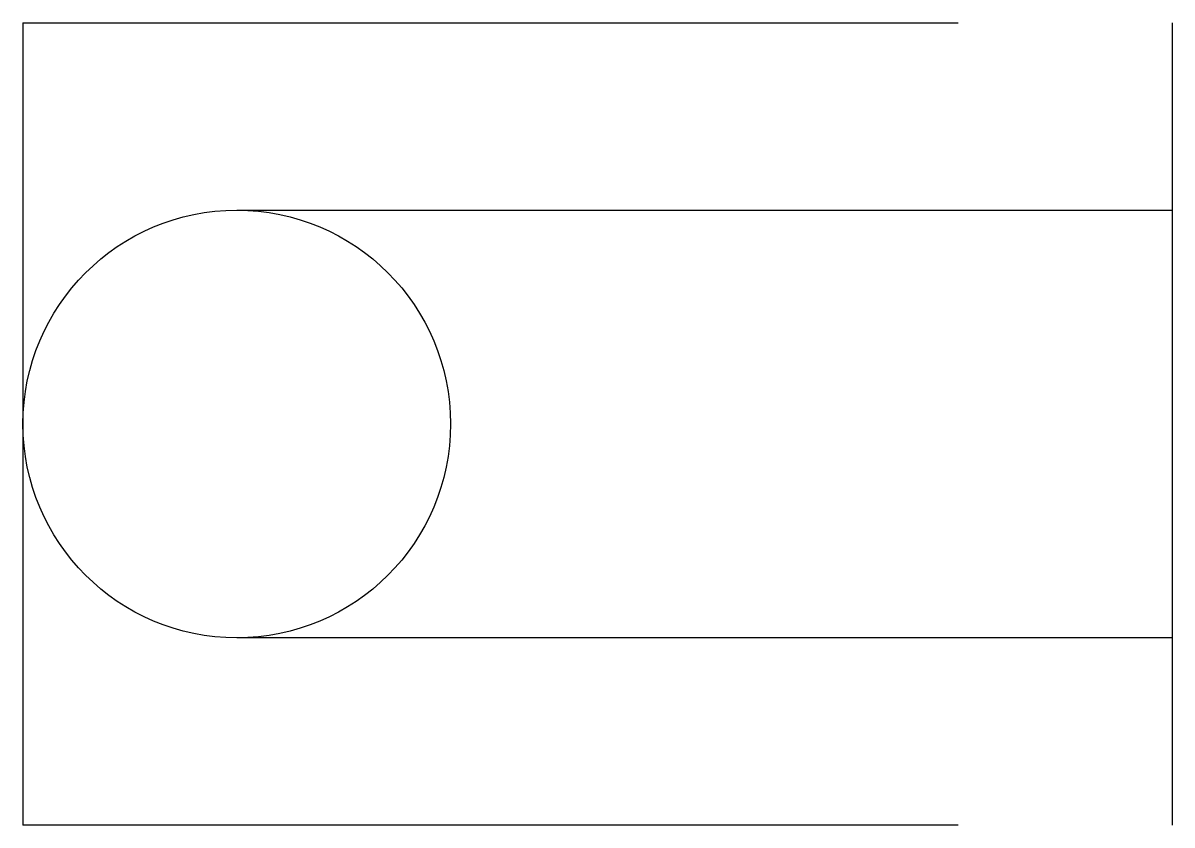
# Model space of a CAD drawing. Header units: millimetres. Extents: x -108 to 108, y -75 to 75.
import ezdxf

# ---------------------------------------------------------------- set-up
doc = ezdxf.new("R2010")
doc.units = ezdxf.units.MM

msp = doc.modelspace()

# ---------------------------------------------------------------- linework, layer by layer
at = {"color": 0, "linetype": 'ByBlock', "lineweight": -2}
for p, q in [((-107.5, 75), (67.5, 75)), ((-107.5, 75), (-107.5, -75)), ((107.5, 75), (107.5, -75)), ((-67.5, 40), (107.5, 40)), ((107.5, -40), (-67.5, -40)), ((67.5, -75), (-107.5, -75))]:
    msp.add_line(p, q, dxfattribs=at)
msp.add_circle((-67.5, 0), 40, dxfattribs=at)

doc.saveas('drawing.dxf')
